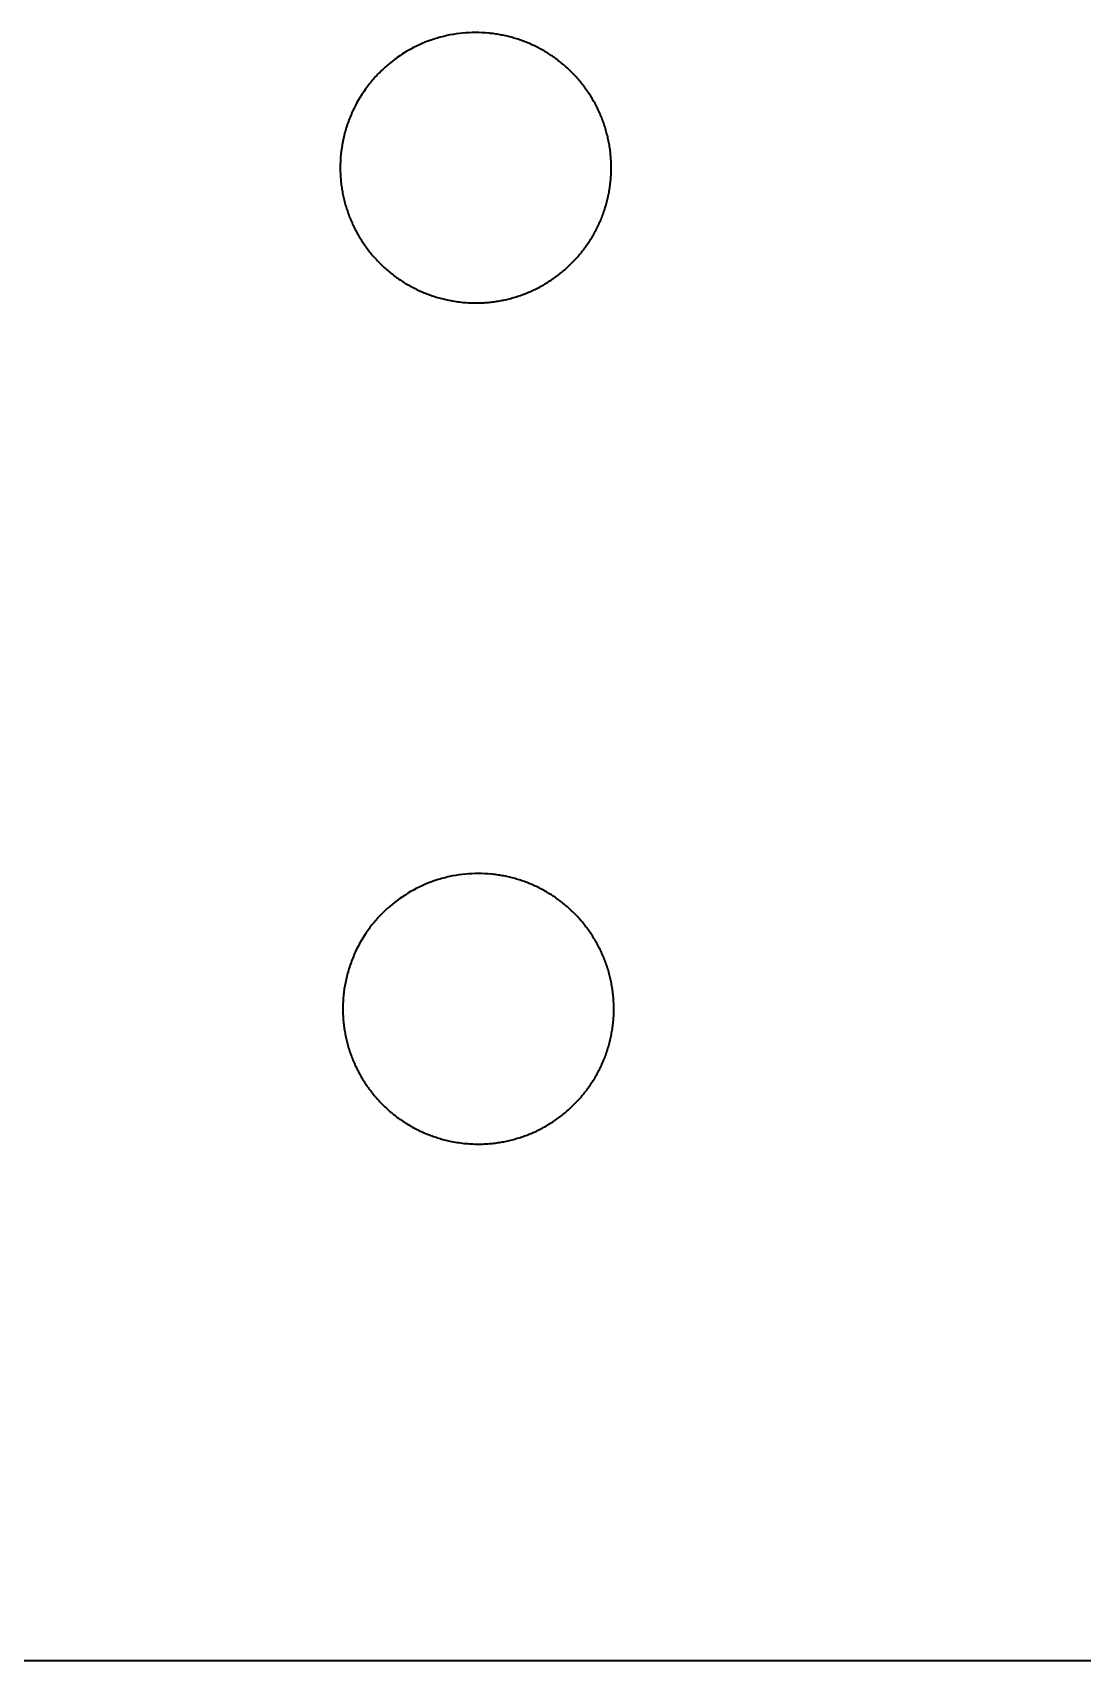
# Model space of a CAD drawing. Header units: millimetres. Extents: x 0 to 2526, y -1017 to 790.
# Drawn here: x 537.6 to 681, y -997.3 to -775 of the extents above; entities that cross this region are included whole.
import ezdxf

# ---------------------------------------------------------------- set-up
doc = ezdxf.new("R2010")
doc.units = ezdxf.units.MM
doc.layers.add('Blocks', color=7, linetype='Continuous')
doc.layers.add('Blocks$Inner', color=7, linetype='Continuous', lineweight=25, true_color=0x007f00)
doc.layers.add('Blocks$Outline', color=7, linetype='Continuous', lineweight=35, true_color=0xff3f3f)

# ---------------------------------------------------------------- blocks, each defined once
blk = doc.blocks.new('Balcony Dining Bench w Arm Top')
at = {"layer": 'Blocks$Inner'}
blk.add_line((566.86, -207.19), (566.86, -207.19), dxfattribs=at)
for points, degree in [([(647.45, 458.89), (647.45, -75.69), (647.45, -610.26)], 2), ([(443.62, -209.55), (443.66, -209.55), (443.71, -209.55), (443.75, -209.55)], 3), ([(443.75, -209.55), (443.77, -209.55), (443.79, -209.55), (443.82, -209.55)], 3), ([(558.47, -209.2), (558.52, -209.2), (558.56, -209.2), (558.6, -209.2)], 3), ([(558.6, -209.2), (558.62, -209.2), (558.65, -209.2), (558.67, -209.2)], 3)]:
    blk.add_open_spline(points, degree=degree, dxfattribs=at)
for points, knots in [([(443.63, -172.55), (443.45, -172.55), (443.28, -172.55), (442.85, -172.57), (442.59, -172.58), (442.07, -172.62), (441.81, -172.64), (441.29, -172.7), (441.03, -172.74), (440.52, -172.82), (440.26, -172.86), (439.75, -172.97), (439.5, -173.02), (439, -173.15), (438.75, -173.21), (438.25, -173.36), (438, -173.44), (437.51, -173.6), (437.27, -173.69), (436.79, -173.88), (436.54, -173.98), (436.07, -174.18), (435.82, -174.29), (435.36, -174.52), (435.12, -174.64), (434.67, -174.89), (434.44, -175.02), (433.99, -175.28), (433.77, -175.42), (433.34, -175.7), (433.13, -175.85), (432.71, -176.15), (432.5, -176.31), (432.09, -176.63), (431.89, -176.79), (431.5, -177.13), (431.3, -177.3), (430.92, -177.65), (430.73, -177.84), (430.36, -178.21), (430.18, -178.4), (429.83, -178.78), (429.66, -178.98), (429.33, -179.38), (429.17, -179.58), (428.85, -179.99), (428.7, -180.2), (428.4, -180.63), (428.26, -180.84), (427.98, -181.28), (427.84, -181.5), (427.58, -181.95), (427.45, -182.18), (427.21, -182.63), (427.09, -182.87), (426.87, -183.34), (426.76, -183.58), (426.56, -184.06), (426.46, -184.3), (426.28, -184.79), (426.19, -185.03), (426.03, -185.53), (425.96, -185.77), (425.82, -186.27), (425.75, -186.52), (425.63, -187.03), (425.58, -187.28), (425.48, -187.79), (425.43, -188.05), (425.36, -188.56), (425.32, -188.83), (425.3, -189.08)], [203.660114, 203.660114, 203.660114, 203.660114, 204.180981, 204.180981, 204.962266, 204.962266, 205.74355, 205.74355, 206.524969, 206.524969, 207.306387, 207.306387, 208.087806, 208.087806, 208.869224, 208.869224, 209.650643, 209.650643, 210.432061, 210.432061, 211.21348, 211.21348, 211.994898, 211.994898, 212.776115, 212.776115, 213.557331, 213.557331, 214.338548, 214.338548, 215.119764, 215.119764, 215.900981, 215.900981, 216.682197, 216.682197, 217.463414, 217.463414, 218.24463, 218.24463, 219.0254, 219.0254, 219.80617, 219.80617, 220.586939, 220.586939, 221.367709, 221.367709, 222.148478, 222.148478, 222.929248, 222.929248, 223.710017, 223.710017, 224.490787, 224.490787, 225.271087, 225.271087, 226.051387, 226.051387, 226.831687, 226.831687, 227.611988, 227.611988, 228.392288, 228.392288, 229.172588, 229.172588, 229.952889, 229.952889, 230.733189, 230.733189, 230.733189, 230.733189]), ([(462.01, -193.02), (462.04, -192.7), (462.07, -192.37), (462.08, -192.05), (462.1, -191.73), (462.11, -191.39), (462.11, -191.07), (462.11, -190.81), (462.11, -190.55), (462.1, -190.29), (462.09, -190.03), (462.07, -189.77), (462.05, -189.51), (462.03, -189.25), (462, -188.99), (461.97, -188.74), (461.93, -188.48), (461.9, -188.22), (461.85, -187.97), (461.81, -187.71), (461.76, -187.46), (461.71, -187.2), (461.65, -186.95), (461.6, -186.7), (461.53, -186.45), (461.47, -186.2), (461.4, -185.94), (461.32, -185.69), (461.25, -185.45), (461.16, -185.19), (461.08, -184.95), (460.99, -184.7), (460.9, -184.45), (460.81, -184.21), (460.71, -183.97), (460.61, -183.73), (460.5, -183.49), (460.4, -183.26), (460.29, -183.02), (460.17, -182.79), (460.06, -182.56), (459.93, -182.33), (459.81, -182.1), (459.69, -181.88), (459.56, -181.65), (459.42, -181.43), (459.29, -181.21), (459.15, -180.99), (459, -180.77), (458.86, -180.56), (458.71, -180.34), (458.56, -180.13), (458.41, -179.93), (458.24, -179.71), (458.08, -179.51), (457.92, -179.31), (457.75, -179.1), (457.58, -178.91), (457.41, -178.71), (457.24, -178.52), (457.06, -178.33), (456.88, -178.14), (456.7, -177.96), (456.51, -177.78), (456.33, -177.6), (456.14, -177.42), (455.95, -177.25), (455.75, -177.08), (455.56, -176.91), (455.36, -176.74), (455.16, -176.58), (454.95, -176.42), (454.75, -176.26), (454.54, -176.11), (454.33, -175.95), (454.12, -175.81), (453.9, -175.66), (453.68, -175.51), (453.46, -175.38), (453.24, -175.24), (453.01, -175.1), (452.79, -174.97), (452.57, -174.85), (452.34, -174.72), (452.11, -174.6), (451.88, -174.48), (451.64, -174.37), (451.41, -174.26), (451.17, -174.15), (450.94, -174.05), (450.7, -173.95), (450.46, -173.85), (450.22, -173.76), (449.98, -173.67), (449.74, -173.58), (449.49, -173.5), (449.24, -173.42), (449, -173.34), (448.75, -173.26), (448.5, -173.2), (448.25, -173.13), (447.99, -173.06), (447.74, -173.01), (447.49, -172.95), (447.22, -172.9), (446.97, -172.85), (446.72, -172.8), (446.46, -172.76), (446.2, -172.73), (445.95, -172.69), (445.69, -172.66), (445.43, -172.64), (445.17, -172.61), (444.92, -172.59), (444.66, -172.58), (444.4, -172.56), (444.14, -172.55), (443.88, -172.55), (443.8, -172.55), (443.71, -172.55), (443.63, -172.55)], [172.560619, 172.560619, 172.560619, 172.560619, 173.531913, 173.531913, 173.531913, 174.507031, 174.507031, 174.507031, 175.292444, 175.292444, 175.292444, 176.073652, 176.073652, 176.073652, 176.852094, 176.852094, 176.852094, 177.629169, 177.629169, 177.629169, 178.406251, 178.406251, 178.406251, 179.184716, 179.184716, 179.184716, 179.965959, 179.965959, 179.965959, 180.751422, 180.751422, 180.751422, 181.536881, 181.536881, 181.536881, 182.318139, 182.318139, 182.318139, 183.096639, 183.096639, 183.096639, 183.873775, 183.873775, 183.873775, 184.650922, 184.650922, 184.650922, 185.429452, 185.429452, 185.429452, 186.210761, 186.210761, 186.210761, 186.996288, 186.996288, 186.996288, 187.782056, 187.782056, 187.782056, 188.563624, 188.563624, 188.563624, 189.342433, 189.342433, 189.342433, 190.119878, 190.119878, 190.119878, 190.897333, 190.897333, 190.897333, 191.67617, 191.67617, 191.67617, 192.457782, 192.457782, 192.457782, 193.24361, 193.24361, 193.24361, 194.029889, 194.029889, 194.029889, 194.811961, 194.811961, 194.811961, 195.591268, 195.591268, 195.591268, 196.369206, 196.369206, 196.369206, 197.147148, 197.147148, 197.147148, 197.926468, 197.926468, 197.926468, 198.70856, 198.70856, 198.70856, 199.494866, 199.494866, 199.494866, 200.281558, 200.281558, 200.281558, 201.064033, 201.064033, 201.064033, 201.843733, 201.843733, 201.843733, 202.622055, 202.622055, 202.622055, 203.400374, 203.400374, 203.400374, 203.660114, 203.660114, 203.660114, 203.660114]), ([(558.44, -172.2), (558.27, -172.2), (558.09, -172.2), (557.66, -172.21), (557.4, -172.23), (556.88, -172.27), (556.62, -172.29), (556.11, -172.35), (555.84, -172.39), (555.33, -172.47), (555.07, -172.52), (554.56, -172.62), (554.31, -172.68), (553.81, -172.8), (553.56, -172.87), (553.06, -173.01), (552.82, -173.09), (552.33, -173.26), (552.08, -173.34), (551.6, -173.53), (551.36, -173.63), (550.88, -173.84), (550.64, -173.95), (550.17, -174.18), (549.94, -174.3), (549.48, -174.54), (549.25, -174.67), (548.81, -174.94), (548.59, -175.08), (548.16, -175.36), (547.94, -175.51), (547.52, -175.81), (547.32, -175.96), (546.91, -176.28), (546.71, -176.45), (546.31, -176.78), (546.12, -176.96), (545.74, -177.31), (545.55, -177.5), (545.18, -177.86), (545, -178.06), (544.65, -178.44), (544.48, -178.64), (544.15, -179.04), (543.98, -179.24), (543.67, -179.65), (543.52, -179.86), (543.22, -180.28), (543.08, -180.5), (542.8, -180.94), (542.66, -181.16), (542.4, -181.61), (542.27, -181.84), (542.03, -182.29), (541.91, -182.53), (541.69, -183), (541.58, -183.24), (541.38, -183.72), (541.28, -183.97), (541.1, -184.45), (541.01, -184.7), (540.85, -185.19), (540.78, -185.44), (540.64, -185.93), (540.57, -186.18), (540.45, -186.69), (540.4, -186.94), (540.3, -187.45), (540.26, -187.71), (540.18, -188.22), (540.15, -188.49), (540.12, -188.75)], [58.222545, 58.222545, 58.222545, 58.222545, 58.743009, 58.743009, 59.523695, 59.523695, 60.304381, 60.304381, 61.085237, 61.085237, 61.866094, 61.866094, 62.646951, 62.646951, 63.427808, 63.427808, 64.208664, 64.208664, 64.989521, 64.989521, 65.770378, 65.770378, 66.551235, 66.551235, 67.3321, 67.3321, 68.112965, 68.112965, 68.893829, 68.893829, 69.674694, 69.674694, 70.455559, 70.455559, 71.236424, 71.236424, 72.017289, 72.017289, 72.798154, 72.798154, 73.578815, 73.578815, 74.359476, 74.359476, 75.140137, 75.140137, 75.920798, 75.920798, 76.701459, 76.701459, 77.48212, 77.48212, 78.262781, 78.262781, 79.043442, 79.043442, 79.823779, 79.823779, 80.604116, 80.604116, 81.384453, 81.384453, 82.164789, 82.164789, 82.945126, 82.945126, 83.725463, 83.725463, 84.5058, 84.5058, 85.286136, 85.286136, 85.286136, 85.286136]), ([(576.85, -192.65), (576.88, -192.33), (576.91, -192), (576.93, -191.68), (576.94, -191.36), (576.95, -191.03), (576.95, -190.71), (576.95, -190.45), (576.95, -190.18), (576.94, -189.92), (576.93, -189.67), (576.91, -189.4), (576.89, -189.14), (576.87, -188.89), (576.84, -188.63), (576.81, -188.37), (576.77, -188.11), (576.74, -187.86), (576.69, -187.6), (576.65, -187.35), (576.6, -187.09), (576.55, -186.84), (576.49, -186.59), (576.43, -186.33), (576.37, -186.08), (576.3, -185.83), (576.23, -185.58), (576.16, -185.33), (576.08, -185.08), (576, -184.83), (575.91, -184.58), (575.83, -184.34), (575.74, -184.09), (575.64, -183.85), (575.54, -183.61), (575.44, -183.36), (575.34, -183.13), (575.23, -182.89), (575.12, -182.66), (575, -182.43), (574.89, -182.19), (574.77, -181.96), (574.64, -181.74), (574.52, -181.51), (574.39, -181.29), (574.25, -181.07), (574.12, -180.85), (573.98, -180.63), (573.83, -180.41), (573.69, -180.2), (573.54, -179.98), (573.39, -179.77), (573.23, -179.56), (573.07, -179.35), (572.91, -179.15), (572.75, -178.95), (572.58, -178.74), (572.41, -178.55), (572.24, -178.35), (572.06, -178.16), (571.88, -177.97), (571.71, -177.78), (571.52, -177.59), (571.34, -177.41), (571.15, -177.23), (570.96, -177.06), (570.77, -176.89), (570.58, -176.71), (570.38, -176.55), (570.18, -176.38), (569.98, -176.22), (569.78, -176.06), (569.57, -175.9), (569.36, -175.75), (569.15, -175.59), (568.94, -175.45), (568.72, -175.3), (568.5, -175.15), (568.28, -175.02), (568.06, -174.88), (567.83, -174.74), (567.61, -174.61), (567.39, -174.49), (567.15, -174.36), (566.92, -174.24), (566.7, -174.12), (566.46, -174.01), (566.23, -173.9), (565.99, -173.79), (565.76, -173.69), (565.52, -173.59), (565.28, -173.49), (565.04, -173.4), (564.79, -173.31), (564.55, -173.22), (564.31, -173.14), (564.06, -173.06), (563.81, -172.98), (563.56, -172.91), (563.31, -172.84), (563.06, -172.77), (562.8, -172.71), (562.55, -172.65), (562.3, -172.6), (562.04, -172.54), (561.78, -172.5), (561.53, -172.45), (561.27, -172.41), (561.02, -172.37), (560.76, -172.34), (560.5, -172.31), (560.24, -172.28), (559.99, -172.26), (559.73, -172.24), (559.47, -172.22), (559.21, -172.21), (558.96, -172.2), (558.7, -172.2), (558.61, -172.2), (558.52, -172.2), (558.44, -172.2)], [27.134822, 27.134822, 27.134822, 27.134822, 28.106223, 28.106223, 28.106223, 29.081861, 29.081861, 29.081861, 29.867249, 29.867249, 29.867249, 30.648428, 30.648428, 30.648428, 31.426837, 31.426837, 31.426837, 32.203875, 32.203875, 32.203875, 32.980914, 32.980914, 32.980914, 33.75933, 33.75933, 33.75933, 34.540517, 34.540517, 34.540517, 35.325917, 35.325917, 35.325917, 36.111316, 36.111316, 36.111316, 36.892507, 36.892507, 36.892507, 37.670932, 37.670932, 37.670932, 38.447985, 38.447985, 38.447985, 39.225041, 39.225041, 39.225041, 40.003474, 40.003474, 40.003474, 40.784679, 40.784679, 40.784679, 41.570097, 41.570097, 41.570097, 42.35558, 42.35558, 42.35558, 43.136857, 43.136857, 43.136857, 43.915368, 43.915368, 43.915368, 44.692508, 44.692508, 44.692508, 45.469652, 45.469652, 45.469652, 46.248173, 46.248173, 46.248173, 47.029465, 47.029465, 47.029465, 47.814971, 47.814971, 47.814971, 48.600645, 48.600645, 48.600645, 49.382113, 49.382113, 49.382113, 50.160813, 50.160813, 50.160813, 50.938144, 50.938144, 50.938144, 51.715477, 51.715477, 51.715477, 52.494188, 52.494188, 52.494188, 53.275671, 53.275671, 53.275671, 54.061366, 54.061366, 54.061366, 54.847281, 54.847281, 54.847281, 55.628985, 55.628985, 55.628985, 56.407922, 56.407922, 56.407922, 57.185487, 57.185487, 57.185487, 57.963054, 57.963054, 57.963054, 58.222545, 58.222545, 58.222545, 58.222545]), ([(540.12, -188.75), (540.12, -188.79), (540.11, -188.83), (540.05, -189.49), (540.02, -190.1), (540.02, -190.71)], [85.286136, 85.286136, 85.286136, 85.286136, 85.421211, 85.421211, 87.253341, 87.253341, 87.253341, 87.253341]), ([(425.3, -189.08), (425.29, -189.14), (425.28, -189.19), (425.22, -189.86), (425.19, -190.47), (425.19, -191.08)], [230.733189, 230.733189, 230.733189, 230.733189, 230.89848, 230.89848, 232.730956, 232.730956, 232.730956, 232.730956]), ([(425.19, -191.08), (425.19, -192.26), (425.3, -193.42), (425.64, -195.16), (425.78, -195.73), (426.11, -196.85), (426.3, -197.4), (426.95, -199.02), (427.48, -200.06), (428.76, -202.04), (429.48, -202.96), (430.68, -204.22), (431.1, -204.63), (431.98, -205.4), (432.44, -205.76), (433.87, -206.78), (434.87, -207.37), (436.46, -208.1), (437, -208.32), (438.11, -208.71), (438.67, -208.87), (440.36, -209.29), (441.51, -209.46), (442.99, -209.54), (443.31, -209.55), (443.62, -209.55)], [116.365478, 116.365478, 116.365478, 116.365478, 119.878601, 119.878601, 121.635162, 121.635162, 123.391723, 123.391723, 126.904846, 126.904846, 130.417969, 130.417969, 132.17453, 132.17453, 133.931092, 133.931092, 137.444214, 137.444214, 139.200776, 139.200776, 140.957337, 140.957337, 144.47046, 144.47046, 145.415202, 145.415202, 145.415202, 145.415202]), ([(540.02, -190.71), (540.02, -191.89), (540.13, -193.06), (540.46, -194.79), (540.6, -195.36), (540.93, -196.49), (541.12, -197.04), (541.77, -198.66), (542.31, -199.7), (543.58, -201.68), (544.3, -202.6), (545.5, -203.87), (545.92, -204.27), (546.8, -205.04), (547.27, -205.41), (548.69, -206.43), (549.7, -207.01), (551.28, -207.74), (551.83, -207.96), (552.94, -208.35), (553.5, -208.52), (555.2, -208.94), (556.34, -209.11), (557.83, -209.19), (558.15, -209.2), (558.47, -209.2)], [87.253341, 87.253341, 87.253341, 87.253341, 90.767393, 90.767393, 92.524419, 92.524419, 94.281445, 94.281445, 97.795497, 97.795497, 101.30955, 101.30955, 103.066576, 103.066576, 104.823602, 104.823602, 108.337654, 108.337654, 110.09468, 110.09468, 111.851706, 111.851706, 115.365758, 115.365758, 116.327098, 116.327098, 116.327098, 116.327098]), ([(443.82, -209.55), (444.07, -209.55), (444.34, -209.54), (444.6, -209.53), (444.86, -209.51), (445.12, -209.49), (445.38, -209.47), (445.63, -209.44), (445.89, -209.41), (446.15, -209.38), (446.4, -209.34), (446.66, -209.3), (446.91, -209.26), (447.17, -209.21), (447.42, -209.16), (447.67, -209.1), (447.92, -209.05), (448.18, -208.99), (448.43, -208.92), (448.68, -208.85), (448.93, -208.78), (449.17, -208.7), (449.42, -208.62), (449.67, -208.54), (449.92, -208.45), (450.16, -208.36), (450.41, -208.27), (450.65, -208.17), (450.89, -208.07), (451.13, -207.97), (451.36, -207.86), (451.6, -207.75), (451.83, -207.64), (452.06, -207.52), (452.29, -207.4), (452.52, -207.28), (452.74, -207.15), (452.97, -207.02), (453.19, -206.89), (453.41, -206.75), (453.63, -206.61), (453.85, -206.47), (454.06, -206.33), (454.27, -206.18), (454.49, -206.03), (454.69, -205.87), (454.9, -205.72), (455.11, -205.55), (455.31, -205.39), (455.51, -205.23), (455.72, -205.05), (455.91, -204.88), (456.1, -204.71), (456.3, -204.53), (456.48, -204.35), (456.67, -204.17), (456.85, -203.98), (457.03, -203.8), (457.21, -203.61), (457.38, -203.42), (457.55, -203.22), (457.72, -203.03), (457.89, -202.83), (458.05, -202.63), (458.21, -202.42), (458.37, -202.22), (458.52, -202.01), (458.67, -201.8), (458.83, -201.59), (458.97, -201.37), (459.11, -201.16), (459.26, -200.93), (459.39, -200.71), (459.53, -200.49), (459.66, -200.26), (459.79, -200.03), (459.91, -199.8), (460.04, -199.57), (460.15, -199.34), (460.27, -199.11), (460.38, -198.87), (460.49, -198.64), (460.59, -198.4), (460.69, -198.16), (460.79, -197.92), (460.89, -197.68), (460.98, -197.44), (461.06, -197.19), (461.15, -196.95), (461.23, -196.7), (461.3, -196.46), (461.38, -196.21), (461.45, -195.95), (461.52, -195.7), (461.58, -195.45), (461.64, -195.19), (461.7, -194.94), (461.77, -194.63), (461.83, -194.3), (461.88, -193.98), (461.93, -193.66), (461.97, -193.34), (462.01, -193.02)], [145.609772, 145.609772, 145.609772, 145.609772, 146.396457, 146.396457, 146.396457, 147.178917, 147.178917, 147.178917, 147.958595, 147.958595, 147.958595, 148.73689, 148.73689, 148.73689, 149.515178, 149.515178, 149.515178, 150.294835, 150.294835, 150.294835, 151.07726, 151.07726, 151.07726, 151.863897, 151.863897, 151.863897, 152.650397, 152.650397, 152.650397, 153.432668, 153.432668, 153.432668, 154.212155, 154.212155, 154.212155, 154.990256, 154.990256, 154.990256, 155.768348, 155.768348, 155.768348, 156.547809, 156.547809, 156.547809, 157.330038, 157.330038, 157.330038, 158.116481, 158.116481, 158.116481, 158.902583, 158.902583, 158.902583, 159.684459, 159.684459, 159.684459, 160.463553, 160.463553, 160.463553, 161.241263, 161.241263, 161.241263, 162.018967, 162.018967, 162.018967, 162.798041, 162.798041, 162.798041, 163.579885, 163.579885, 163.579885, 164.365944, 164.365944, 164.365944, 165.1516, 165.1516, 165.1516, 165.933036, 165.933036, 165.933036, 166.711697, 166.711697, 166.711697, 167.48898, 167.48898, 167.48898, 168.26626, 168.26626, 168.26626, 169.044916, 169.044916, 169.044916, 169.826343, 169.826343, 169.826343, 170.611988, 170.611988, 170.611988, 171.587091, 171.587091, 171.587091, 172.560619, 172.560619, 172.560619, 172.560619]), ([(566.86, -207.19), (566.88, -207.18), (566.9, -207.17), (566.91, -207.16), (567.14, -207.04), (567.37, -206.92), (567.59, -206.79), (567.82, -206.66), (568.04, -206.53), (568.26, -206.39), (568.48, -206.26), (568.7, -206.11), (568.91, -205.97), (569.12, -205.82), (569.34, -205.67), (569.55, -205.51), (569.75, -205.36), (569.96, -205.19), (570.16, -205.03), (570.36, -204.87), (570.57, -204.69), (570.76, -204.52), (570.95, -204.35), (571.15, -204.17), (571.33, -203.99), (571.52, -203.81), (571.7, -203.62), (571.88, -203.44), (572.06, -203.25), (572.23, -203.06), (572.4, -202.86), (572.57, -202.67), (572.74, -202.47), (572.9, -202.27), (573.06, -202.06), (573.22, -201.86), (573.37, -201.65), (573.52, -201.44), (573.67, -201.22), (573.82, -201.01), (573.96, -200.79), (574.11, -200.57), (574.24, -200.35), (574.38, -200.13), (574.51, -199.9), (574.64, -199.67), (574.76, -199.44), (574.88, -199.21), (575, -198.98), (575.12, -198.75), (575.23, -198.51), (575.33, -198.27), (575.44, -198.04), (575.54, -197.8), (575.64, -197.56), (575.73, -197.32), (575.82, -197.08), (575.91, -196.83), (575.99, -196.59), (576.07, -196.34), (576.15, -196.09), (576.23, -195.84), (576.3, -195.59), (576.36, -195.34), (576.43, -195.09), (576.49, -194.83), (576.54, -194.58), (576.61, -194.26), (576.67, -193.93), (576.72, -193.62), (576.77, -193.3), (576.82, -192.97), (576.85, -192.65)], [8.733431, 8.733431, 8.733431, 8.733431, 8.791456, 8.791456, 8.791456, 9.56901, 9.56901, 9.56901, 10.346561, 10.346561, 10.346561, 11.125484, 11.125484, 11.125484, 11.907179, 11.907179, 11.907179, 12.693087, 12.693087, 12.693087, 13.478805, 13.478805, 13.478805, 14.260307, 14.260307, 14.260307, 15.039034, 15.039034, 15.039034, 15.816385, 15.816385, 15.816385, 16.593733, 16.593733, 16.593733, 17.372455, 17.372455, 17.372455, 18.153948, 18.153948, 18.153948, 18.939655, 18.939655, 18.939655, 19.725179, 19.725179, 19.725179, 20.506489, 20.506489, 20.506489, 21.285027, 21.285027, 21.285027, 22.062191, 22.062191, 22.062191, 22.839353, 22.839353, 22.839353, 23.61789, 23.61789, 23.61789, 24.399198, 24.399198, 24.399198, 25.184718, 25.184718, 25.184718, 26.160354, 26.160354, 26.160354, 27.134822, 27.134822, 27.134822, 27.134822]), ([(558.67, -209.2), (558.93, -209.19), (559.19, -209.19), (559.45, -209.17), (559.71, -209.16), (559.97, -209.14), (560.23, -209.12), (560.48, -209.09), (560.74, -209.06), (561, -209.03), (561.25, -208.99), (561.51, -208.95), (561.76, -208.9), (562.02, -208.86), (562.27, -208.81), (562.52, -208.75), (562.78, -208.69), (563.03, -208.63), (563.28, -208.56), (563.53, -208.5), (563.78, -208.42), (564.03, -208.35), (564.27, -208.27), (564.53, -208.18), (564.77, -208.09), (565.01, -208.01), (565.26, -207.91), (565.5, -207.81), (565.74, -207.71), (565.98, -207.61), (566.21, -207.5), (566.43, -207.4), (566.64, -207.3), (566.86, -207.19)], [116.521575, 116.521575, 116.521575, 116.521575, 117.307635, 117.307635, 117.307635, 118.089475, 118.089475, 118.089475, 118.868539, 118.868539, 118.868539, 119.646223, 119.646223, 119.646223, 120.423904, 120.423904, 120.423904, 121.202957, 121.202957, 121.202957, 121.984779, 121.984779, 121.984779, 122.770814, 122.770814, 122.770814, 123.556742, 123.556742, 123.556742, 124.33845, 124.33845, 124.33845, 125.054712, 125.054712, 125.054712, 125.054712])]:
    blk.add_open_spline(points, degree=3, knots=knots, dxfattribs=at)
at = {"layer": 'Blocks$Outline'}
blk.add_lwpolyline([(647.45, -588.27), (647.45, 436.9)], dxfattribs=at)
for points, knots in [([(425.19, -191.08), (425.19, -190.47), (425.22, -189.86), (425.28, -189.19), (425.29, -189.14), (425.3, -189.08), (425.32, -188.83), (425.36, -188.56), (425.43, -188.05), (425.48, -187.79), (425.58, -187.28), (425.63, -187.03), (425.75, -186.52), (425.82, -186.27), (425.96, -185.77), (426.03, -185.53), (426.19, -185.03), (426.28, -184.79), (426.46, -184.3), (426.56, -184.06), (426.76, -183.58), (426.87, -183.34), (427.09, -182.87), (427.21, -182.63), (427.45, -182.18), (427.58, -181.95), (427.84, -181.5), (427.98, -181.28), (428.26, -180.84), (428.4, -180.63), (428.7, -180.2), (428.85, -179.99), (429.17, -179.58), (429.33, -179.38), (429.66, -178.98), (429.83, -178.78), (430.18, -178.4), (430.36, -178.21), (430.73, -177.84), (430.92, -177.65), (431.3, -177.3), (431.5, -177.13), (431.89, -176.79), (432.09, -176.63), (432.5, -176.31), (432.71, -176.15), (433.13, -175.85), (433.34, -175.7), (433.77, -175.42), (433.99, -175.28), (434.44, -175.02), (434.67, -174.89), (435.12, -174.64), (435.36, -174.52), (435.82, -174.29), (436.07, -174.18), (436.54, -173.98), (436.79, -173.88), (437.27, -173.69), (437.51, -173.6), (438, -173.44), (438.25, -173.36), (438.75, -173.21), (439, -173.15), (439.5, -173.02), (439.75, -172.97), (440.26, -172.86), (440.52, -172.82), (441.03, -172.74), (441.29, -172.7), (441.81, -172.64), (442.07, -172.62), (442.59, -172.58), (442.85, -172.57), (443.28, -172.55), (443.45, -172.55), (443.63, -172.55), (443.71, -172.55), (443.8, -172.55), (443.88, -172.55), (444.14, -172.55), (444.4, -172.56), (444.66, -172.58), (444.92, -172.59), (445.17, -172.61), (445.43, -172.64), (445.69, -172.66), (445.95, -172.69), (446.2, -172.73), (446.46, -172.76), (446.72, -172.8), (446.97, -172.85), (447.22, -172.9), (447.49, -172.95), (447.74, -173.01), (447.99, -173.06), (448.25, -173.13), (448.5, -173.2), (448.75, -173.26), (449, -173.34), (449.24, -173.42), (449.49, -173.5), (449.74, -173.58), (449.98, -173.67), (450.22, -173.76), (450.46, -173.85), (450.7, -173.95), (450.94, -174.05), (451.17, -174.15), (451.41, -174.26), (451.64, -174.37), (451.88, -174.48), (452.11, -174.6), (452.34, -174.72), (452.57, -174.85), (452.79, -174.97), (453.01, -175.1), (453.24, -175.24), (453.46, -175.38), (453.68, -175.51), (453.9, -175.66), (454.12, -175.81), (454.33, -175.95), (454.54, -176.11), (454.75, -176.26), (454.95, -176.42), (455.16, -176.58), (455.36, -176.74), (455.56, -176.91), (455.75, -177.08), (455.95, -177.25), (456.14, -177.42), (456.33, -177.6), (456.51, -177.78), (456.7, -177.96), (456.88, -178.14), (457.06, -178.33), (457.24, -178.52), (457.41, -178.71), (457.58, -178.91), (457.75, -179.1), (457.92, -179.31), (458.08, -179.51), (458.24, -179.71), (458.41, -179.93), (458.56, -180.13), (458.71, -180.34), (458.86, -180.56), (459, -180.77), (459.15, -180.99), (459.29, -181.21), (459.42, -181.43), (459.56, -181.65), (459.69, -181.88), (459.81, -182.1), (459.93, -182.33), (460.06, -182.56), (460.17, -182.79), (460.29, -183.02), (460.4, -183.26), (460.5, -183.49), (460.61, -183.73), (460.71, -183.97), (460.81, -184.21), (460.9, -184.45), (460.99, -184.7), (461.08, -184.95), (461.16, -185.19), (461.25, -185.45), (461.32, -185.69), (461.4, -185.94), (461.47, -186.2), (461.53, -186.45), (461.6, -186.7), (461.65, -186.95), (461.71, -187.2), (461.76, -187.46), (461.81, -187.71), (461.85, -187.97), (461.9, -188.22), (461.93, -188.48), (461.97, -188.74), (462, -188.99), (462.03, -189.25), (462.05, -189.51), (462.07, -189.77), (462.09, -190.03), (462.1, -190.29), (462.11, -190.55), (462.11, -190.81), (462.11, -191.07), (462.11, -191.39), (462.1, -191.73), (462.08, -192.05), (462.07, -192.37), (462.04, -192.7), (462.01, -193.02), (461.97, -193.34), (461.93, -193.66), (461.88, -193.98), (461.83, -194.3), (461.77, -194.63), (461.7, -194.94), (461.64, -195.19), (461.58, -195.45), (461.52, -195.7), (461.45, -195.95), (461.38, -196.21), (461.3, -196.46), (461.23, -196.7), (461.15, -196.95), (461.06, -197.19), (460.98, -197.44), (460.89, -197.68), (460.79, -197.92), (460.69, -198.16), (460.59, -198.4), (460.49, -198.64), (460.38, -198.87), (460.27, -199.11), (460.15, -199.34), (460.04, -199.57), (459.91, -199.8), (459.79, -200.03), (459.66, -200.26), (459.53, -200.49), (459.39, -200.71), (459.26, -200.93), (459.11, -201.16), (458.97, -201.37), (458.83, -201.59), (458.67, -201.8), (458.52, -202.01), (458.37, -202.22), (458.21, -202.42), (458.05, -202.63), (457.89, -202.83), (457.72, -203.03), (457.55, -203.22), (457.38, -203.42), (457.21, -203.61), (457.03, -203.8), (456.85, -203.98), (456.67, -204.17), (456.48, -204.35), (456.3, -204.53), (456.1, -204.71), (455.91, -204.88), (455.72, -205.05), (455.51, -205.23), (455.31, -205.39), (455.11, -205.55), (454.9, -205.72), (454.69, -205.87), (454.49, -206.03), (454.27, -206.18), (454.06, -206.33), (453.85, -206.47), (453.63, -206.61), (453.41, -206.75), (453.19, -206.89), (452.97, -207.02), (452.74, -207.15), (452.52, -207.28), (452.29, -207.4), (452.06, -207.52), (451.83, -207.64), (451.6, -207.75), (451.36, -207.86), (451.13, -207.97), (450.89, -208.07), (450.65, -208.17), (450.41, -208.27), (450.16, -208.36), (449.92, -208.45), (449.67, -208.54), (449.42, -208.62), (449.17, -208.7), (448.93, -208.78), (448.68, -208.85), (448.43, -208.92), (448.18, -208.99), (447.92, -209.05), (447.67, -209.1), (447.42, -209.16), (447.17, -209.21), (446.91, -209.26), (446.66, -209.3), (446.4, -209.34), (446.15, -209.38), (445.89, -209.41), (445.63, -209.44), (445.38, -209.47), (445.12, -209.49), (444.86, -209.51), (444.6, -209.53), (444.34, -209.54), (444.07, -209.55), (443.82, -209.55), (443.79, -209.55), (443.77, -209.55), (443.75, -209.55), (443.71, -209.55), (443.66, -209.55), (443.62, -209.55), (443.31, -209.55), (442.99, -209.54), (441.51, -209.46), (440.36, -209.29), (438.67, -208.87), (438.11, -208.71), (437, -208.32), (436.46, -208.1), (434.87, -207.37), (433.87, -206.78), (432.44, -205.76), (431.98, -205.4), (431.1, -204.63), (430.68, -204.22), (429.48, -202.96), (428.76, -202.04), (427.48, -200.06), (426.95, -199.02), (426.3, -197.4), (426.11, -196.85), (425.78, -195.73), (425.64, -195.16), (425.3, -193.42), (425.19, -192.26), (425.19, -191.08)], [-232.730956, -232.730956, -232.730956, -232.730956, -230.89848, -230.89848, -230.733189, -230.733189, -230.733189, -229.952889, -229.952889, -229.172588, -229.172588, -228.392288, -228.392288, -227.611988, -227.611988, -226.831687, -226.831687, -226.051387, -226.051387, -225.271087, -225.271087, -224.490787, -224.490787, -223.710017, -223.710017, -222.929248, -222.929248, -222.148478, -222.148478, -221.367709, -221.367709, -220.586939, -220.586939, -219.80617, -219.80617, -219.0254, -219.0254, -218.24463, -218.24463, -217.463414, -217.463414, -216.682197, -216.682197, -215.900981, -215.900981, -215.119764, -215.119764, -214.338548, -214.338548, -213.557331, -213.557331, -212.776115, -212.776115, -211.994898, -211.994898, -211.21348, -211.21348, -210.432061, -210.432061, -209.650643, -209.650643, -208.869224, -208.869224, -208.087806, -208.087806, -207.306387, -207.306387, -206.524969, -206.524969, -205.74355, -205.74355, -204.962266, -204.962266, -204.180981, -204.180981, -203.660114, -203.660114, -203.660114, -203.400374, -203.400374, -203.400374, -202.622055, -202.622055, -202.622055, -201.843733, -201.843733, -201.843733, -201.064033, -201.064033, -201.064033, -200.281558, -200.281558, -200.281558, -199.494866, -199.494866, -199.494866, -198.70856, -198.70856, -198.70856, -197.926468, -197.926468, -197.926468, -197.147148, -197.147148, -197.147148, -196.369206, -196.369206, -196.369206, -195.591268, -195.591268, -195.591268, -194.811961, -194.811961, -194.811961, -194.029889, -194.029889, -194.029889, -193.24361, -193.24361, -193.24361, -192.457782, -192.457782, -192.457782, -191.67617, -191.67617, -191.67617, -190.897333, -190.897333, -190.897333, -190.119878, -190.119878, -190.119878, -189.342433, -189.342433, -189.342433, -188.563624, -188.563624, -188.563624, -187.782056, -187.782056, -187.782056, -186.996288, -186.996288, -186.996288, -186.210761, -186.210761, -186.210761, -185.429452, -185.429452, -185.429452, -184.650922, -184.650922, -184.650922, -183.873775, -183.873775, -183.873775, -183.096639, -183.096639, -183.096639, -182.318139, -182.318139, -182.318139, -181.536881, -181.536881, -181.536881, -180.751422, -180.751422, -180.751422, -179.965959, -179.965959, -179.965959, -179.184716, -179.184716, -179.184716, -178.406251, -178.406251, -178.406251, -177.629169, -177.629169, -177.629169, -176.852094, -176.852094, -176.852094, -176.073652, -176.073652, -176.073652, -175.292444, -175.292444, -175.292444, -174.507031, -174.507031, -174.507031, -173.531913, -173.531913, -173.531913, -172.560619, -172.560619, -172.560619, -171.587091, -171.587091, -171.587091, -170.611988, -170.611988, -170.611988, -169.826343, -169.826343, -169.826343, -169.044916, -169.044916, -169.044916, -168.26626, -168.26626, -168.26626, -167.48898, -167.48898, -167.48898, -166.711697, -166.711697, -166.711697, -165.933036, -165.933036, -165.933036, -165.1516, -165.1516, -165.1516, -164.365944, -164.365944, -164.365944, -163.579885, -163.579885, -163.579885, -162.798041, -162.798041, -162.798041, -162.018967, -162.018967, -162.018967, -161.241263, -161.241263, -161.241263, -160.463553, -160.463553, -160.463553, -159.684459, -159.684459, -159.684459, -158.902583, -158.902583, -158.902583, -158.116481, -158.116481, -158.116481, -157.330038, -157.330038, -157.330038, -156.547809, -156.547809, -156.547809, -155.768348, -155.768348, -155.768348, -154.990256, -154.990256, -154.990256, -154.212155, -154.212155, -154.212155, -153.432668, -153.432668, -153.432668, -152.650397, -152.650397, -152.650397, -151.863897, -151.863897, -151.863897, -151.07726, -151.07726, -151.07726, -150.294835, -150.294835, -150.294835, -149.515178, -149.515178, -149.515178, -148.73689, -148.73689, -148.73689, -147.958595, -147.958595, -147.958595, -147.178917, -147.178917, -147.178917, -146.396457, -146.396457, -146.396457, -145.609772, -145.609772, -145.609772, -145.545418, -145.545418, -145.545418, -145.415202, -145.415202, -145.415202, -144.47046, -144.47046, -140.957337, -140.957337, -139.200776, -139.200776, -137.444214, -137.444214, -133.931092, -133.931092, -132.17453, -132.17453, -130.417969, -130.417969, -126.904846, -126.904846, -123.391723, -123.391723, -121.635162, -121.635162, -119.878601, -119.878601, -116.365478, -116.365478, -116.365478, -116.365478]), ([(566.86, -207.19), (566.86, -207.19), (566.86, -207.19), (566.86, -207.19), (566.64, -207.3), (566.43, -207.4), (566.21, -207.5), (565.98, -207.61), (565.74, -207.71), (565.5, -207.81), (565.26, -207.91), (565.01, -208.01), (564.77, -208.09), (564.53, -208.18), (564.27, -208.27), (564.03, -208.35), (563.78, -208.42), (563.53, -208.5), (563.28, -208.56), (563.03, -208.63), (562.78, -208.69), (562.52, -208.75), (562.27, -208.81), (562.02, -208.86), (561.76, -208.9), (561.51, -208.95), (561.25, -208.99), (561, -209.03), (560.74, -209.06), (560.48, -209.09), (560.23, -209.12), (559.97, -209.14), (559.71, -209.16), (559.45, -209.17), (559.19, -209.19), (558.93, -209.19), (558.67, -209.2), (558.65, -209.2), (558.62, -209.2), (558.6, -209.2), (558.56, -209.2), (558.52, -209.2), (558.47, -209.2), (558.15, -209.2), (557.83, -209.19), (556.34, -209.11), (555.2, -208.94), (553.5, -208.52), (552.94, -208.35), (551.83, -207.96), (551.28, -207.74), (549.7, -207.01), (548.69, -206.43), (547.27, -205.41), (546.8, -205.04), (545.92, -204.27), (545.5, -203.87), (544.3, -202.6), (543.58, -201.68), (542.31, -199.7), (541.77, -198.66), (541.12, -197.04), (540.93, -196.49), (540.6, -195.36), (540.46, -194.79), (540.13, -193.06), (540.02, -191.89), (540.02, -190.71), (540.02, -190.1), (540.05, -189.49), (540.11, -188.83), (540.12, -188.79), (540.12, -188.75), (540.15, -188.49), (540.18, -188.22), (540.26, -187.71), (540.3, -187.45), (540.4, -186.94), (540.45, -186.69), (540.57, -186.18), (540.64, -185.93), (540.78, -185.44), (540.85, -185.19), (541.01, -184.7), (541.1, -184.45), (541.28, -183.97), (541.38, -183.72), (541.58, -183.24), (541.69, -183), (541.91, -182.53), (542.03, -182.29), (542.27, -181.84), (542.4, -181.61), (542.66, -181.16), (542.8, -180.94), (543.08, -180.5), (543.22, -180.28), (543.52, -179.86), (543.67, -179.65), (543.98, -179.24), (544.15, -179.04), (544.48, -178.64), (544.65, -178.44), (545, -178.06), (545.18, -177.86), (545.55, -177.5), (545.74, -177.31), (546.12, -176.96), (546.31, -176.78), (546.71, -176.45), (546.91, -176.28), (547.32, -175.96), (547.52, -175.81), (547.94, -175.51), (548.16, -175.36), (548.59, -175.08), (548.81, -174.94), (549.25, -174.67), (549.48, -174.54), (549.94, -174.3), (550.17, -174.18), (550.64, -173.95), (550.88, -173.84), (551.36, -173.63), (551.6, -173.53), (552.08, -173.34), (552.33, -173.26), (552.82, -173.09), (553.06, -173.01), (553.56, -172.87), (553.81, -172.8), (554.31, -172.68), (554.56, -172.62), (555.07, -172.52), (555.33, -172.47), (555.84, -172.39), (556.11, -172.35), (556.62, -172.29), (556.88, -172.27), (557.4, -172.23), (557.66, -172.21), (558.09, -172.2), (558.27, -172.2), (558.44, -172.2), (558.52, -172.2), (558.61, -172.2), (558.7, -172.2), (558.96, -172.2), (559.21, -172.21), (559.47, -172.22), (559.73, -172.24), (559.99, -172.26), (560.24, -172.28), (560.5, -172.31), (560.76, -172.34), (561.02, -172.37), (561.27, -172.41), (561.53, -172.45), (561.78, -172.5), (562.04, -172.54), (562.3, -172.6), (562.55, -172.65), (562.8, -172.71), (563.06, -172.77), (563.31, -172.84), (563.56, -172.91), (563.81, -172.98), (564.06, -173.06), (564.31, -173.14), (564.55, -173.22), (564.79, -173.31), (565.04, -173.4), (565.28, -173.49), (565.52, -173.59), (565.76, -173.69), (565.99, -173.79), (566.23, -173.9), (566.46, -174.01), (566.7, -174.12), (566.92, -174.24), (567.15, -174.36), (567.39, -174.49), (567.61, -174.61), (567.83, -174.74), (568.06, -174.88), (568.28, -175.02), (568.5, -175.15), (568.72, -175.3), (568.94, -175.45), (569.15, -175.59), (569.36, -175.75), (569.57, -175.9), (569.78, -176.06), (569.98, -176.22), (570.18, -176.38), (570.38, -176.55), (570.58, -176.71), (570.77, -176.89), (570.96, -177.06), (571.15, -177.23), (571.34, -177.41), (571.52, -177.59), (571.71, -177.78), (571.88, -177.97), (572.06, -178.16), (572.24, -178.35), (572.41, -178.55), (572.58, -178.74), (572.75, -178.95), (572.91, -179.15), (573.07, -179.35), (573.23, -179.56), (573.39, -179.77), (573.54, -179.98), (573.69, -180.2), (573.83, -180.41), (573.98, -180.63), (574.12, -180.85), (574.25, -181.07), (574.39, -181.29), (574.52, -181.51), (574.64, -181.74), (574.77, -181.96), (574.89, -182.19), (575, -182.43), (575.12, -182.66), (575.23, -182.89), (575.34, -183.13), (575.44, -183.36), (575.54, -183.61), (575.64, -183.85), (575.74, -184.09), (575.83, -184.34), (575.91, -184.58), (576, -184.83), (576.08, -185.08), (576.16, -185.33), (576.23, -185.58), (576.3, -185.83), (576.37, -186.08), (576.43, -186.33), (576.49, -186.59), (576.55, -186.84), (576.6, -187.09), (576.65, -187.35), (576.69, -187.6), (576.74, -187.86), (576.77, -188.11), (576.81, -188.37), (576.84, -188.63), (576.87, -188.89), (576.89, -189.14), (576.91, -189.4), (576.93, -189.67), (576.94, -189.92), (576.95, -190.18), (576.95, -190.45), (576.95, -190.71), (576.95, -191.03), (576.94, -191.36), (576.93, -191.68), (576.91, -192), (576.88, -192.33), (576.85, -192.65), (576.82, -192.97), (576.77, -193.3), (576.72, -193.62), (576.67, -193.93), (576.61, -194.26), (576.54, -194.58), (576.49, -194.83), (576.43, -195.09), (576.36, -195.34), (576.3, -195.59), (576.23, -195.84), (576.15, -196.09), (576.07, -196.34), (575.99, -196.59), (575.91, -196.83), (575.82, -197.08), (575.73, -197.32), (575.64, -197.56), (575.54, -197.8), (575.44, -198.04), (575.33, -198.27), (575.23, -198.51), (575.12, -198.75), (575, -198.98), (574.88, -199.21), (574.76, -199.44), (574.64, -199.67), (574.51, -199.9), (574.38, -200.13), (574.24, -200.35), (574.11, -200.57), (573.96, -200.79), (573.82, -201.01), (573.67, -201.22), (573.52, -201.44), (573.37, -201.65), (573.22, -201.86), (573.06, -202.06), (572.9, -202.27), (572.74, -202.47), (572.57, -202.67), (572.4, -202.86), (572.23, -203.06), (572.06, -203.25), (571.88, -203.44), (571.7, -203.62), (571.52, -203.81), (571.33, -203.99), (571.15, -204.17), (570.95, -204.35), (570.76, -204.52), (570.57, -204.69), (570.36, -204.87), (570.16, -205.03), (569.96, -205.19), (569.75, -205.36), (569.55, -205.51), (569.34, -205.67), (569.12, -205.82), (568.91, -205.97), (568.7, -206.11), (568.48, -206.26), (568.26, -206.39), (568.04, -206.53), (567.82, -206.66), (567.59, -206.79), (567.37, -206.92), (567.14, -207.04), (566.91, -207.16), (566.9, -207.17), (566.88, -207.18), (566.86, -207.19)], [-125.059341, -125.059341, -125.059341, -125.059341, -125.054712, -125.054712, -125.054712, -124.33845, -124.33845, -124.33845, -123.556742, -123.556742, -123.556742, -122.770814, -122.770814, -122.770814, -121.984779, -121.984779, -121.984779, -121.202957, -121.202957, -121.202957, -120.423904, -120.423904, -120.423904, -119.646223, -119.646223, -119.646223, -118.868539, -118.868539, -118.868539, -118.089475, -118.089475, -118.089475, -117.307635, -117.307635, -117.307635, -116.521575, -116.521575, -116.521575, -116.457203, -116.457203, -116.457203, -116.327098, -116.327098, -116.327098, -115.365758, -115.365758, -111.851706, -111.851706, -110.09468, -110.09468, -108.337654, -108.337654, -104.823602, -104.823602, -103.066576, -103.066576, -101.30955, -101.30955, -97.795497, -97.795497, -94.281445, -94.281445, -92.524419, -92.524419, -90.767393, -90.767393, -87.253341, -87.253341, -87.253341, -85.421211, -85.421211, -85.286136, -85.286136, -85.286136, -84.5058, -84.5058, -83.725463, -83.725463, -82.945126, -82.945126, -82.164789, -82.164789, -81.384453, -81.384453, -80.604116, -80.604116, -79.823779, -79.823779, -79.043442, -79.043442, -78.262781, -78.262781, -77.48212, -77.48212, -76.701459, -76.701459, -75.920798, -75.920798, -75.140137, -75.140137, -74.359476, -74.359476, -73.578815, -73.578815, -72.798154, -72.798154, -72.017289, -72.017289, -71.236424, -71.236424, -70.455559, -70.455559, -69.674694, -69.674694, -68.893829, -68.893829, -68.112965, -68.112965, -67.3321, -67.3321, -66.551235, -66.551235, -65.770378, -65.770378, -64.989521, -64.989521, -64.208664, -64.208664, -63.427808, -63.427808, -62.646951, -62.646951, -61.866094, -61.866094, -61.085237, -61.085237, -60.304381, -60.304381, -59.523695, -59.523695, -58.743009, -58.743009, -58.222545, -58.222545, -58.222545, -57.963054, -57.963054, -57.963054, -57.185487, -57.185487, -57.185487, -56.407922, -56.407922, -56.407922, -55.628985, -55.628985, -55.628985, -54.847281, -54.847281, -54.847281, -54.061366, -54.061366, -54.061366, -53.275671, -53.275671, -53.275671, -52.494188, -52.494188, -52.494188, -51.715477, -51.715477, -51.715477, -50.938144, -50.938144, -50.938144, -50.160813, -50.160813, -50.160813, -49.382113, -49.382113, -49.382113, -48.600645, -48.600645, -48.600645, -47.814971, -47.814971, -47.814971, -47.029465, -47.029465, -47.029465, -46.248173, -46.248173, -46.248173, -45.469652, -45.469652, -45.469652, -44.692508, -44.692508, -44.692508, -43.915368, -43.915368, -43.915368, -43.136857, -43.136857, -43.136857, -42.35558, -42.35558, -42.35558, -41.570097, -41.570097, -41.570097, -40.784679, -40.784679, -40.784679, -40.003474, -40.003474, -40.003474, -39.225041, -39.225041, -39.225041, -38.447985, -38.447985, -38.447985, -37.670932, -37.670932, -37.670932, -36.892507, -36.892507, -36.892507, -36.111316, -36.111316, -36.111316, -35.325917, -35.325917, -35.325917, -34.540517, -34.540517, -34.540517, -33.75933, -33.75933, -33.75933, -32.980914, -32.980914, -32.980914, -32.203875, -32.203875, -32.203875, -31.426837, -31.426837, -31.426837, -30.648428, -30.648428, -30.648428, -29.867249, -29.867249, -29.867249, -29.081861, -29.081861, -29.081861, -28.106223, -28.106223, -28.106223, -27.134822, -27.134822, -27.134822, -26.160354, -26.160354, -26.160354, -25.184718, -25.184718, -25.184718, -24.399198, -24.399198, -24.399198, -23.61789, -23.61789, -23.61789, -22.839353, -22.839353, -22.839353, -22.062191, -22.062191, -22.062191, -21.285027, -21.285027, -21.285027, -20.506489, -20.506489, -20.506489, -19.725179, -19.725179, -19.725179, -18.939655, -18.939655, -18.939655, -18.153948, -18.153948, -18.153948, -17.372455, -17.372455, -17.372455, -16.593733, -16.593733, -16.593733, -15.816385, -15.816385, -15.816385, -15.039034, -15.039034, -15.039034, -14.260307, -14.260307, -14.260307, -13.478805, -13.478805, -13.478805, -12.693087, -12.693087, -12.693087, -11.907179, -11.907179, -11.907179, -11.125484, -11.125484, -11.125484, -10.346561, -10.346561, -10.346561, -9.56901, -9.56901, -9.56901, -8.791456, -8.791456, -8.791456, -8.733431, -8.733431, -8.733431, -8.733431])]:
    blk.add_open_spline(points, degree=3, knots=knots, dxfattribs=at)

msp = doc.modelspace()

# ---------------------------------------------------------------- block references
at = {"layer": 'Blocks', "rotation": 270.0000000000025}
msp.add_blockref('Balcony Dining Bench w Arm Top', (789.2, -349.82), dxfattribs=at)

doc.saveas('drawing.dxf')
